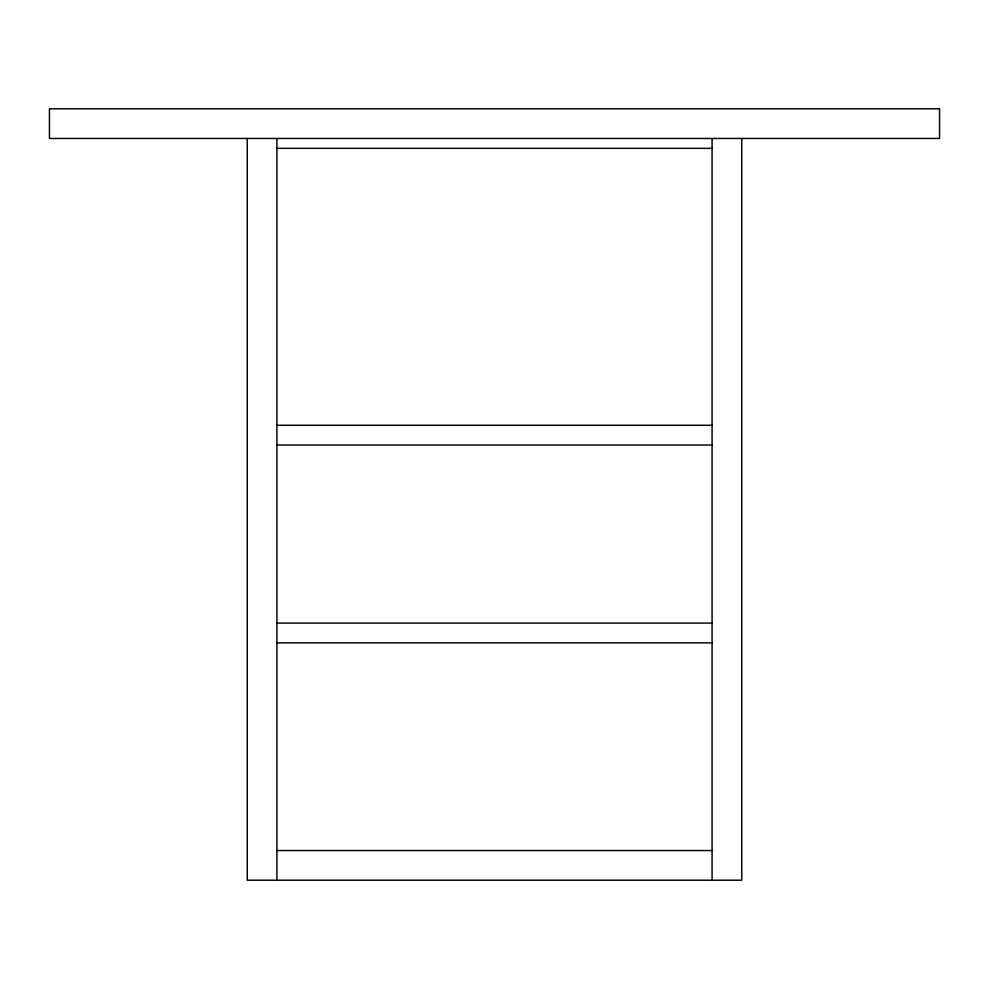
<?xml version="1.0" encoding="UTF-8"?>
<svg xmlns="http://www.w3.org/2000/svg" width="989" height="989" viewBox="0 0 989 989"><rect width="100%" height="100%" fill="white"/><g stroke="black" fill="none" stroke-linecap="round" stroke-linejoin="round"><path stroke-width="1.48" d="M276.92 148.35L712.08 148.35M276.92 425.27L712.08 425.27M276.92 445.05L712.08 445.05M276.92 623.07L712.08 623.07M276.92 642.85L712.08 642.85M276.92 850.54L712.08 850.54M741.75 138.46L741.75 880.21L247.25 880.21L247.25 138.46M712.08 138.46L712.08 880.21M276.92 138.46L276.92 880.21M939.55 108.79L49.45 108.79L49.45 138.46L939.55 138.46L939.55 108.79"/></g></svg>
